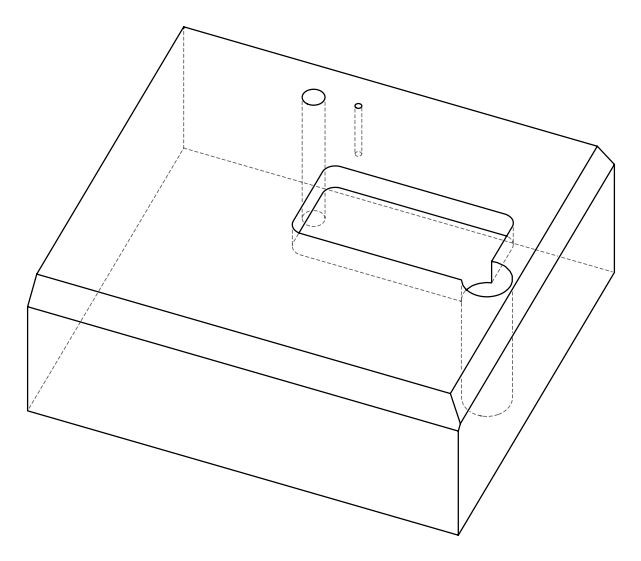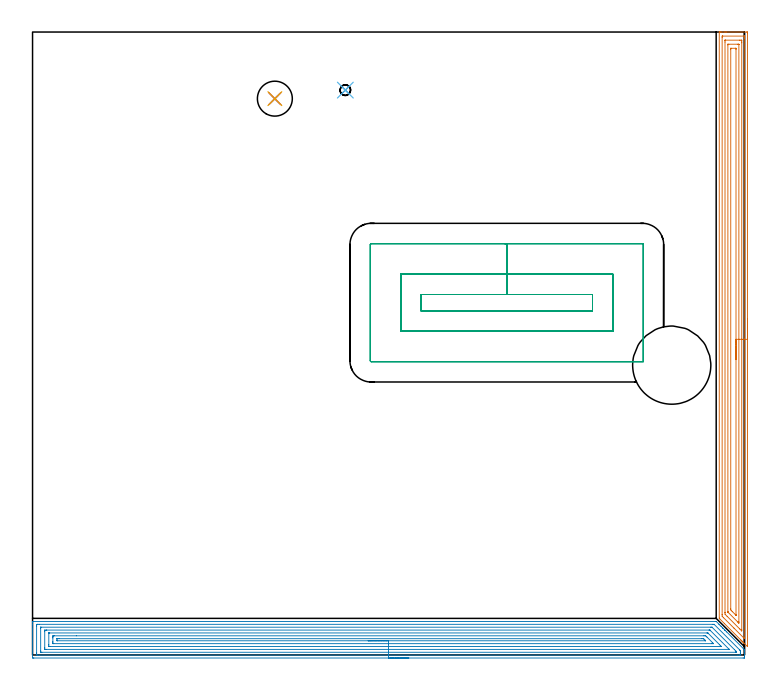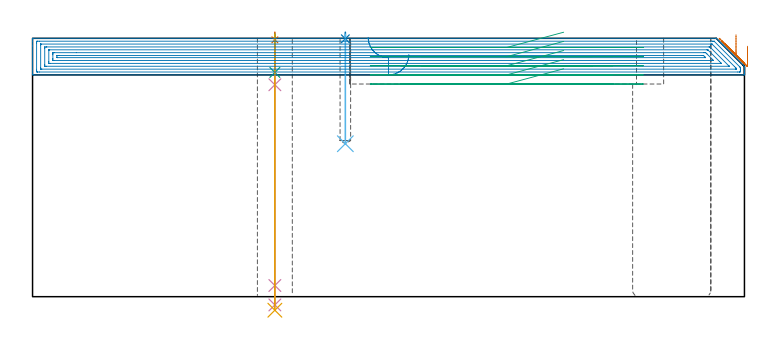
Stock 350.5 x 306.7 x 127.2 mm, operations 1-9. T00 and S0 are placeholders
(PLAN: 10 operations, 7 tool changes, 54.9 min)
(1 SPOT_DRILL | STEP1HOLE_1 | NXT0321_9005460120000 | 0.03 min | 4 mm3)
(2 SPOT_DRILL_1 | STEP1POCKET | NXT0321_9005460120000 | 0.03 min | 0 mm3)
(3 DRILL_BLIND_HOLE_INTO_CENTER | STEP1HOLE_1 | NXT0301_083 | 0.08 min | 1513 mm3)
(4 GUN_DRILL_THROUGH_HOLE | STEP1HOLE_1 | UGT0307_008 | 0.63 min | 10586 mm3)
(5 DRILL_TO_ENLARGE_THROUGH_HOLE | STEP1HOLE_1 | UGT0301_243 | 0.55 min | 17412 mm3)
(6 DRILL_BLIND_HOLE_INTO_CENTER_1 | STEP1POCKET | UGT0301_447 | 0.22 min | 1068 mm3)
(7 AREA_MILL | FG_CHAMFER_SURFACE | UGT0205_001 | 12.15 min | 29576 mm3)
(8 AREA_MILL_1 | FG_CHAMFER_SURFACE_1 | UGT0205_001 | 19.58 min | 55548 mm3)
(9 MILL_RECTANGULAR_POCKET | POCKET_RECTANGULAR_STRAIGHT | UGT0201_136 | Follow Part, ap 5, ae 75% | 9.2 min | 269275 mm3)
(10 MILL_THROUGH_HOLE_FROM_SOLID_MATERIAL | STEP1HOLE | NXT0201_007 | Circular | 12.45 min | 140500 mm3)
(TOOL NXT0321_9005460120000 | NC Spot Drill, 142deg, 12mm, Carbide, Uncoated | D12 PA142 FL30 Z2)
(TOOL NXT0301_083 | Carbide Drill 11.2mm [860.1-1120-056A1-MM 2214] | D11.2 PA140 FL72 Z2)
(TOOL UGT0307_008 | Gun Drill 11 mm | D11 PA130 FL24 Z1)
(TOOL UGT0301_243 | Twist Drill 17.2 mm | D17.2 PA118 FL130 Z2)
(TOOL UGT0301_447 | Carbide Drill 5.2 mm | D5.2 PA118 FL52 Z2)
(TOOL UGT0205_001 | Chamfer Mill 20 x 3 x 45 deg. | D20 FL50 Z2)
(TOOL UGT0201_136 | Carbide End Mill 20.0 | D20 FL30 Z4)
(TOOL NXT0201_007 | ENDMILL 25mm [R216.25-25050GCK54P 1620] | D25 R3 FL54 Z5)
(OP 1 SPOT_DRILL)
G17 G21 G94 G90
T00 M6
G54
G17 G0 G90 X119.3 Y273.9 S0 M3
G43 Z137.2 H0
G94 G81 G98 Z126.46 F250. R130.2
G80
M5
M2
(OP 2 SPOT_DRILL_1)
G17 G21 G94 G90
T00 M6
G54
G17 G0 G90 X154. Y278.1 S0 M3
G43 Z137.2 H0
G94 G81 G98 Z126.976 F250. R130.2
G80
M5
M2
(OP 3 DRILL_BLIND_HOLE_INTO_CENTER)
G17 G21 G94 G90
T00 M6
G54
G17 G0 G90 X119.3 Y273.9 S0 M3
G43 Z137.2 H1
G94 G81 G98 Z110.4 F250. R129.2
G80
M5
M2
(OP 4 GUN_DRILL_THROUGH_HOLE)
G17 G21 G94 G90
T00 M6
G54
G17 G0 G90 X119.3 Y273.9 M8
G43 Z137.2 H0
Z123.367
S716 M3
G94 G1 Z104.337 F125. M26
G4 X.084
Z5.5 F250.
G4 X.084
Z-4.065 F125.
G4 X.084
M5
M9
G0 Z123.367
Z137.2
M2
(OP 5 DRILL_TO_ENLARGE_THROUGH_HOLE)
G17 G21 G94 G90
T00 M6
G54
G17 G0 G90 X119.3 Y273.9 S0 M3
G43 Z137.2 H0
G94 G73 G98 Z-6.667 F250. Q16.733 R129.2
G80
M5
M2
(OP 6 DRILL_BLIND_HOLE_INTO_CENTER_1)
G17 G21 G94 G90
T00 M6
G54
G17 G0 G90 X154. Y278.1 S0 M3
G43 Z137.2 H0
G94 G81 G98 Z75.3 F250. R129.2
G80
M5
M2
(OP 7 AREA_MILL)
G17 G21 G94 G90
T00 M6
G54
G17 G0 G90 X352. Y165.4 S1061 M3
G43 Z137.2 H0
Z123.3
G94 G1 Y165.362 Z122.428 F250.
Y165.248 Z121.564
Y165.059 Z120.712
Y164.797 Z119.88
Y164.463 Z119.074
Y164.06 Z118.3
Y163.592 Z117.564
Y163.06 Z116.872
Y162.471 Z116.229
Y161.828 Z115.64
Y161.136 Z115.109
Y160.4 Z114.64
Y159.626 Z114.237
Y158.82 Z113.903
Y157.988 Z113.641
Y157.136 Z113.452
Y156.272 Z113.338
Y155.4 Z113.3
X351.999 Y4.283 Z113.301
X351.995 Y4.125 Z113.305
X351.992 Y4.108 Z113.306
X350.475 Y5.624 Z114.823
X350.307 Y5.79 Z114.987
X350.146 Y5.953 Z115.151
X350.028 Y6.071 Z115.27
X349.869 Y6.228 Z115.426
X349.717 Y6.382 Z115.581
X349.581 Y6.518 Z115.717
X349.431 Y6.667 Z115.864
X349.287 Y6.812 Z116.01
X349.134 Y6.965 Z116.164
X348.993 Y7.105 Z116.303
X348.858 Y7.241 Z116.44
X348.687 Y7.412 Z116.611
X340.669 Y15.431 Z124.63
X338.376 Y17.723 Z126.922
X338.203 Y17.898 Z127.095
X338.104 Y18.005 Z127.189
X338.1 Y18.142 Z127.2
Y306.517
X338.102 Y306.69 Z127.189
X338.252 Y306.697 Z127.04
X338.409 Y306.7 Z126.891
X338.639 Z126.661
X339.355 Z125.94
X340.589 Z124.708
X341.107 Z124.188
X341.724 Z123.571
X351.622 Z113.676
X351.884 Y306.697 Z113.414
X351.992 Y306.69 Z113.306
X351.999 Y306.579 Z113.299
X352. Y306.07 Z113.3
Y155.4
X350.586 Z114.714
X350.585 Y8.47 Z114.715
X350.583 Y8.306 Z114.717
X350.579 Y8.076 Z114.721
X350.575 Y7.986 Z114.725
X350.518 Y8.041 Z114.782
X350.245 Y8.306 Z115.055
X345.325 Y13.225 Z119.975
X340.231 Y18.32 Z125.069
X339.521 Y19.037 Z125.779
X339.515 Y19.767 Z125.785
Y19.931
Y304.119
X339.521 Y304.684 Z125.779
X339.576 Y304.69 Z125.724
X339.685 Y304.696 Z125.615
X339.822 Y304.699 Z125.478
X350.337 Z114.963
X350.521 Y304.693 Z114.779
X350.555 Y304.69 Z114.745
X350.579 Y304.682 Z114.721
X350.58 Y304.641 Z114.72
X350.584 Y304.446 Z114.716
X350.585 Y304.282 Z114.715
X350.586 Y303.551 Z114.714
Y155.4
X349.172 Z116.128
X349.171 Y12.596 Z116.129
X349.166 Y11.883 Z116.134
X349.165 Y11.864 Z116.135
X349.127 Y11.883 Z116.173
X348.993 Y12.011 Z116.307
X348.222 Y12.777 Z117.078
X341.983 Y19.016 Z123.317
X341.107 Y19.895 Z124.193
X341.074 Y19.931 Z124.226
X340.936 Y20.106 Z124.364
X340.93 Y20.825 Z124.37
X340.929 Y21.007 Z124.371
Y301.781
X340.931 Y302.494 Z124.369
X340.934 Y302.67 Z124.366
X340.936 Y302.69 Z124.364
X340.956 Y302.693 Z124.344
X341.006 Y302.697 Z124.294
X341.107 Y302.699 Z124.193
X348.117 Y302.7 Z117.183
X348.794 Y302.696 Z116.506
X348.993 Y302.69 Z116.307
X349.165 Y302.667 Z116.135
X349.168 Y302.494 Z116.132
X349.17 Y302.313 Z116.13
X349.171 Y301.599 Z116.129
X349.172 Y301.417 Z116.128
Y155.4
X347.757 Z117.543
Y16.354
X347.755 Y15.829 Z117.545
X347.753 Y15.752 Z117.547
X347.752 Y15.722 Z117.548
X347.65 Y15.811 Z117.65
X347.382 Y16.07 Z117.918
X347.241 Y16.209 Z118.059
X342.625 Y20.825 Z122.675
X342.381 Y21.077 Z122.919
X342.35 Y21.111 Z122.95
X342.348 Y21.123 Z122.952
X342.345 Y21.155 Z122.955
X342.343 Y21.221 Z122.957
Y21.352
Y300.338
X342.345 Y300.514 Z122.955
X342.348 Y300.654 Z122.952
X342.35 Y300.69 Z122.95
X342.37 Y300.693 Z122.93
X342.424 Y300.696 Z122.876
X342.859 Y300.7 Z122.441
X347.241 Z118.059
X347.675 Y300.696 Z117.625
X347.728 Y300.693 Z117.572
X347.75 Y300.69 Z117.55
X347.752 Y300.675 Z117.548
X347.755 Y300.611 Z117.545
X347.757 Y300.55 Z117.543
Y155.4
X346.343 Z118.957
Y19.73
X346.341 Y19.63 Z118.959
X346.339 Y19.581 Z118.961
X346.337 Y19.573 Z118.963
X346.323 Y19.585 Z118.977
X346.214 Y19.688 Z119.086
X345.968 Y19.931 Z119.332
X344.612 Y21.288 Z120.688
X344.186 Y21.719 Z121.114
X343.764 Y22.161 Z121.536
X343.757 Y22.591 Z121.543
Y22.613
Y298.023
X343.761 Y298.459 Z121.539
X343.764 Y298.675 Z121.536
X343.767 Y298.69 Z121.533
X343.795 Y298.694 Z121.505
X343.853 Y298.697 Z121.447
X343.949 Y298.7 Z121.352
X346.228 Y298.699 Z119.072
X346.281 Y298.697 Z119.019
X346.319 Y298.693 Z118.981
X346.336 Y298.69 Z118.964
X346.337 Y298.672 Z118.963
X346.341 Y298.464 Z118.959
X346.343 Y298.044 Z118.957
Y155.4
Y154.528 Z118.995
Y153.664 Z119.109
Y152.812 Z119.298
Y151.98 Z119.56
Y151.174 Z119.894
Y150.4 Z120.297
Y149.664 Z120.765
Y148.972 Z121.296
Y148.329 Z121.886
Y147.74 Z122.529
Y147.208 Z123.221
Y146.74 Z123.957
Y146.337 Z124.731
Y146.003 Z125.537
Y145.741 Z126.369
Y145.552 Z127.22
Y145.438 Z128.085
Y145.4 Z128.957
G0 Z137.2
M5
M2
(OP 8 AREA_MILL_1)
G17 G21 G94 G90
T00 M6
G54
G17 G0 G90 X185.25 Y-1.5 S1061 M3
G43 Z137.2 H0
Z119.2
G94 G1 X185.212 Z118.328 F250.
X185.098 Z117.464
X184.909 Z116.612
X184.647 Z115.78
X184.313 Z114.974
X183.91 Z114.2
X183.441 Z113.464
X182.91 Z112.772
X182.321 Z112.129
X181.678 Z111.54
X180.986 Z111.009
X180.25 Z110.54
X179.476 Z110.137
X178.67 Z109.803
X177.838 Z109.541
X176.986 Z109.352
X176.122 Z109.238
X175.25 Z109.2
X0.617
X0.278 Y-1.496 Z109.202
X0.01 Y-1.492 Z109.206
X0. Y-1.219 Z109.478
Y12.664 Z123.359
Y15.056 Z125.751
Y16.077 Z126.777
X0.008 Y16.46 Z127.151
X0.01 Y16.497 Z127.188
X0.17 Y16.5 Z127.2
X336.484
X336.607 Y16.497 Z127.188
X336.71 Y16.39 Z127.09
X337.973 Y15.128 Z125.826
X338.046 Y15.056 Z125.752
X338.255 Y14.845 Z125.545
X338.935 Y14.167 Z124.863
X339.131 Y13.969 Z124.669
X339.164 Y13.936 Z124.636
X339.824 Y13.278 Z123.974
X340.007 Y13.093 Z123.793
X340.057 Y13.043 Z123.743
X340.713 Y12.389 Z123.086
X340.883 Y12.217 Z122.917
X340.951 Y12.15 Z122.849
X341.601 Y11.5 Z122.197
X341.759 Y11.341 Z122.041
X349.923 Y3.177 Z113.877
X350.195 Y2.907 Z113.603
X350.33 Y2.771 Z113.468
X350.483 Y2.611 Z113.31
X350.49 Y2.601 Z113.3
X350.5 Y1.934 Z112.633
Y0.495 Z111.191
Y-0.056 Z110.641
Y-0.394 Z110.303
X350.496 Y-0.944 Z109.75
X350.492 Y-1.491 Z109.205
X350.434 Y-1.493 Z109.203
X349.883 Y-1.5 Z109.2
X175.25
Y-0.086 Z110.614
X3.327
X2.433 Y-0.085 Z110.615
X2.403 Y-0.083 Z110.617
X2.01 Y-0.056 Z110.644
X2.002 Y0.343 Z111.043
X2.001 Y0.833 Z111.533
X2. Y1.235 Z111.935
X2.001 Y14.167 Z124.867
X2.002 Y14.566 Z125.266
X2.01 Y15.056 Z125.756
X2.375 Y15.084 Z125.784
X2.403 Y15.085 Z125.785
X3.266 Y15.086 Z125.786
X334.698 Y15.085 Z125.785
X335.568 Y15.079 Z125.779
X335.591 Y15.059 Z125.759
X335.593 Y15.058 Z125.758
X348.097 Y2.554 Z113.254
X348.304 Y2.345 Z113.045
X348.405 Y2.239 Z112.939
X348.453 Y2.186 Z112.886
X348.49 Y2.122 Z112.822
X348.496 Y1.722 Z112.422
X348.499 Y1.322 Z112.022
Y0.833 Z111.533
X348.498 Y0.434 Z111.134
X348.49 Y-0.056 Z110.644
X348.125 Y-0.084 Z110.616
X348.097
X347.234 Y-0.086 Z110.614
X175.25
Y1.329 Z112.029
X4.585
X4.19 Y1.331 Z112.031
X4.059 Y1.333 Z112.033
X4.019 Y1.335 Z112.035
X4.01 Y1.408 Z112.108
X4.005 Y1.533 Z112.233
X4.001 Y1.722 Z112.422
X4. Y1.911 Z112.611
X4.001 Y13.278 Z123.978
X4.003 Y13.464 Z124.164
X4.01 Y13.653 Z124.353
X4.023 Y13.665 Z124.365
X4.042 Y13.667 Z124.367
X4.091 Y13.67 Z124.37
X4.19 Y13.671 Z124.371
X333.804
X334.304 Y13.67 Z124.37
X334.499 Y13.666 Z124.366
X334.519 Y13.665 Z124.365
X334.555 Y13.636 Z124.336
X334.619 Y13.578 Z124.278
X334.698 Y13.503 Z124.203
X345.59 Y2.611 Z113.311
X346.31 Y1.889 Z112.589
X346.469 Y1.722 Z112.422
X346.49 Y1.696 Z112.396
X346.494 Y1.675 Z112.375
X346.497 Y1.628 Z112.328
X346.498 Y1.535 Z112.235
X346.49 Y1.347 Z112.047
X346.477 Y1.335 Z112.035
X346.458 Y1.333 Z112.033
X346.409 Y1.33 Z112.03
X346.31 Y1.329 Z112.029
X175.25
Y2.743 Z113.443
X6.737 Y2.744 Z113.444
X6.081 Y2.75 Z113.45
X6.01 Y2.752 Z113.452
X6.007 Y2.85 Z113.55
X6.003 Y3.059 Z113.759
X6. Y3.477 Z114.177
Y11.476 Z122.176
X6.003 Y11.933 Z122.633
X6.007 Y12.149 Z122.849
X6.01 Y12.25 Z122.95
X6.114 Y12.252 Z122.952
X6.87 Y12.257 Z122.957
X7.002
X333.044
X333.424 Y12.254 Z122.954
X333.47 Y12.252 Z122.952
X333.49 Y12.249 Z122.949
X333.528 Y12.214 Z122.914
X333.652 Y12.096 Z122.796
X333.804 Y11.947 Z122.647
X342.93 Y2.82 Z113.52
X342.962 Y2.788 Z113.488
X342.992 Y2.752 Z113.452
X342.993 Y2.747 Z113.447
X342.991 Y2.746 Z113.446
X342.964 Y2.744 Z113.444
X342.737 Y2.743 Z113.443
X342.605
X175.25
Y4.157 Z114.857
X8.888 Y4.158 Z114.858
X8.656 Y4.16 Z114.86
X8.423 Y4.164 Z114.864
X8.01 Y4.178 Z114.878
X8.007 Y4.389 Z115.089
X8.001 Y5.041 Z115.741
Y10.611 Z121.311
X8.003 Y10.774 Z121.474
X8.006 Y10.814 Z121.514
X8.009 Y10.83 Z121.53
X8.036 Y10.836 Z121.536
X8.19 Y10.839 Z121.539
X8.424 Y10.842 Z121.542
X332.018
X332.251 Y10.841 Z121.541
X332.406 Y10.837 Z121.537
X332.455 Y10.835 Z121.535
X332.476 Y10.818 Z121.518
X332.521 Y10.777 Z121.477
X332.69 Y10.611 Z121.311
X338.271 Y5.031 Z115.731
X338.909 Y4.389 Z115.089
X339.119 Y4.174 Z114.874
X339.126 Y4.165 Z114.865
X339.099 Y4.162 Z114.862
X339.017 Y4.159 Z114.859
X338.892 Y4.157 Z114.857
X338.737
X175.25
Y5.571 Z116.271
X10.443 Y5.572 Z116.272
X10.146 Y5.573 Z116.273
X10.059 Y5.576 Z116.276
X10.02 Y5.578 Z116.278
X10.01 Y5.595 Z116.295
X10.004 Y5.715 Z116.415
X10.001 Y6.167 Z116.867
X10. Y6.607 Z117.307
Y8.385 Z119.085
X10.001 Y8.833 Z119.533
X10.004 Y9.27 Z119.97
X10.01 Y9.414 Z120.114
X10.144 Y9.422 Z120.122
X10.443 Y9.426 Z120.126
X10.738 Y9.428 Z120.128
X21.559 Y9.429 Z120.129
X330.527 Y9.428 Z120.128
X331.125 Y9.424 Z120.124
X331.427 Y9.422 Z120.122
X332.018 Y8.835 Z119.535
X334.686 Y6.167 Z116.867
X335.121 Y5.727 Z116.427
X335.223 Y5.62 Z116.32
X335.262 Y5.577 Z116.277
X335.235 Y5.576 Z116.276
X335.143 Y5.574 Z116.274
X334.698 Y5.572 Z116.272
X334.403 Y5.571 Z116.271
X175.25
Y6.985 Z117.685
X12.229 Y6.986 Z117.686
X12.159 Y6.988 Z117.688
X12.026 Y6.992 Z117.692
X12.01 Y7.056 Z117.756
X12.004 Y7.279 Z117.979
X12.009 Y7.944 Z118.644
X12.01 Y7.996 Z118.696
X12.09 Y8.008 Z118.708
X12.161 Y8.012 Z118.712
X12.229 Y8.013 Z118.713
X13.052 Y8.015 Z118.715
X329.268
X330.162 Y8.013 Z118.713
X330.231 Y8.011 Z118.711
X330.301 Y8.008 Z118.708
X330.396 Y7.995 Z118.695
X330.45 Y7.944 Z118.644
X331.125 Y7.274 Z117.974
X331.336 Y7.056 Z117.756
X331.39 Y6.992 Z117.692
X331.266 Y6.988 Z117.688
X331.194 Y6.986 Z117.686
X175.25 Y6.985 Z117.685
X174.378 Z117.723
X173.513 Z117.837
X172.662 Z118.026
X171.83 Z118.288
X171.024 Z118.622
X170.25 Z119.025
X169.514 Z119.494
X168.822 Z120.025
X168.179 Z120.614
X167.59 Z121.257
X167.058 Z121.95
X166.59 Z122.685
X166.187 Z123.459
X165.853 Z124.265
X165.591 Z125.097
X165.402 Z125.949
X165.288 Z126.814
X165.25 Z127.685
G0 Z137.2
M5
M2
(OP 9 MILL_RECTANGULAR_POCKET)
G17 G21 G94 G90
T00 M6
G54
G17 G0 G90 X261.49 Y177.5 S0 M3
G43 Z137.2 H0
Z130.2
G94 G1 X233.5 Z122.7 F250.
X191.3 F500.
Y169.4
X275.7
Y177.5
X233.5
Y187.5
X181.3
Y159.4
X285.7
Y187.5
X233.5
Y202.5
X166.7
G3 X166.3 Y202.1 R0.4
G1 Y144.8
G3 X166.7 Y144.4 R0.4
G1 X300.7
Y202.1
G3 X300.3 Y202.5 R0.4
G1 X233.5
X232.5
G0 X261.49 Y177.5 Z125.7
G1 X233.5 Z118.2 F250.
X191.3 F500.
Y169.4
X275.7
Y177.5
X233.5
Y187.5
X181.3
Y159.4
X285.7
Y187.5
X233.5
Y202.5
X166.7
G3 X166.3 Y202.1 R0.4
G1 Y144.8
G3 X166.7 Y144.4 R0.4
G1 X300.7
Y202.1
G3 X300.3 Y202.5 R0.4
G1 X233.5
X232.5
G0 X261.49 Y177.5 Z121.2
G1 X233.5 Z113.7 F250.
X191.3 F500.
Y169.4
X275.7
Y177.5
X233.5
Y187.5
X181.3
Y159.4
X285.7
Y187.5
X233.5
Y202.5
X166.7
G3 X166.3 Y202.1 R0.4
G1 Y144.8
G3 X166.7 Y144.4 R0.4
G1 X300.7
Y202.1
G3 X300.3 Y202.5 R0.4
G1 X233.5
X232.5
G0 X261.49 Y177.5 Z116.7
G1 X233.5 Z109.2 F250.
X191.3 F500.
Y169.4
X275.7
Y177.5
X233.5
Y187.5
X181.3
Y159.4
X285.7
Y187.5
X233.5
Y202.5
X166.7
G3 X166.3 Y202.1 R0.4
G1 Y144.8
G3 X166.7 Y144.4 R0.4
G1 X300.7
Y202.1
G3 X300.3 Y202.5 R0.4
G1 X233.5
X232.5
G0 X261.49 Y177.5 Z112.2
G1 X233.5 Z104.7 F250.
X191.3 F500.
Y169.4
X275.7
Y177.5
X233.5
Y187.5
X181.3
Y159.4
X285.7
Y187.5
X233.5
Y202.5
X166.7
G3 X166.3 Y202.1 R0.4
G1 Y144.8
G3 X166.7 Y144.4 R0.4
G1 X300.7
Y202.1
G3 X300.3 Y202.5 R0.4
G1 X233.5
X232.5
G0 Z137.2
M5
M2
